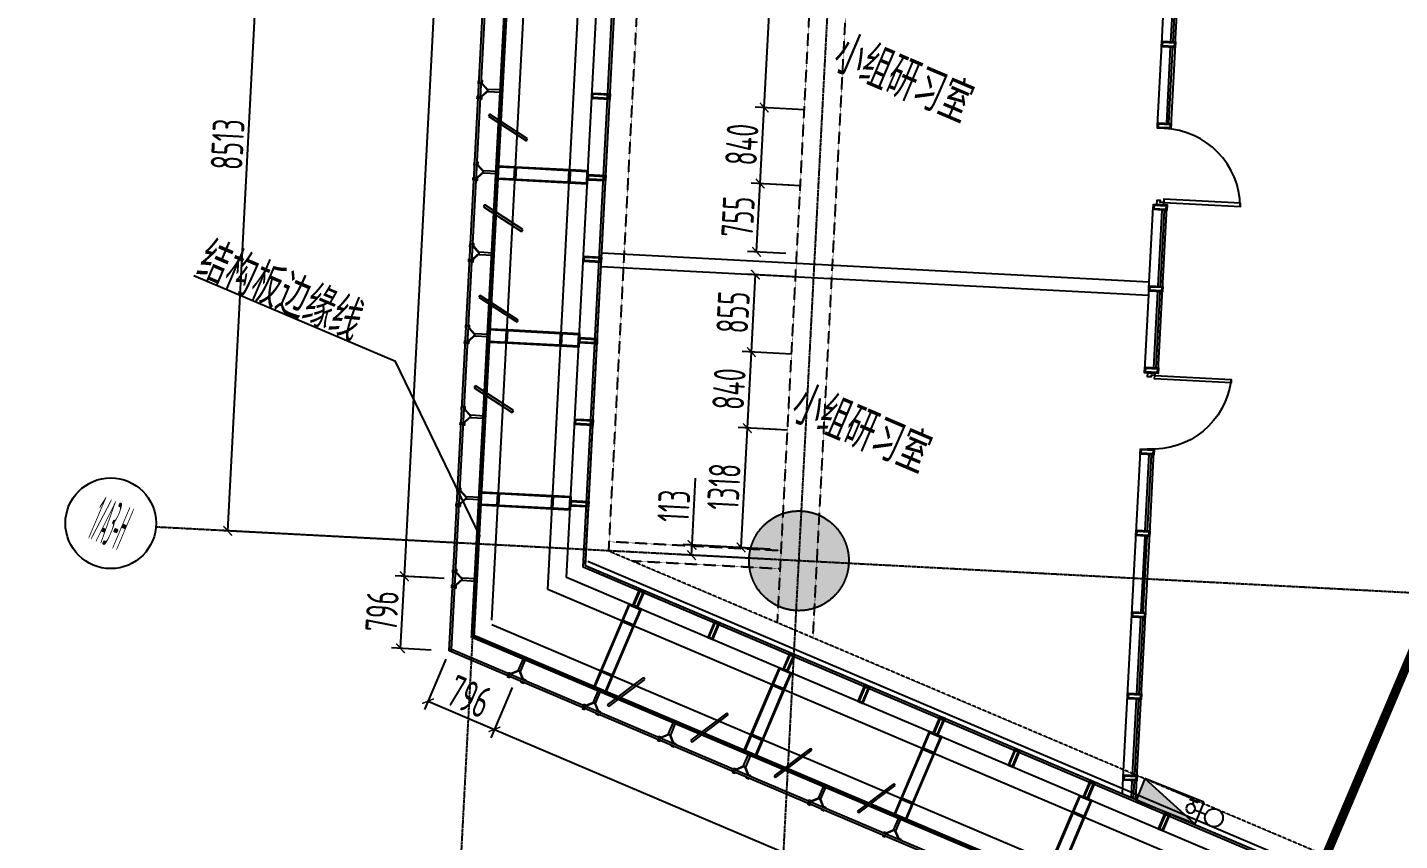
# Model space of a CAD drawing. Extents: x 11778731 to 12007717, y -6694179 to -6363962.
# Drawn here: x 11888772 to 11903912, y -6420898 to -6411931 of the extents above; entities that cross this region are included whole.
import ezdxf
from ezdxf.enums import TextEntityAlignment as Align
from ezdxf.xclip import XClip

# ---------------------------------------------------------------- set-up
doc = ezdxf.new("R2010")
doc.units = 0
doc.header["$LTSCALE"] = 10
doc.header["$MEASUREMENT"] = 0
doc.header["$XCLIPFRAME"] = 0
for name, pattern in [('A3-RG-axis-100$0$CENTER', [2, 1.25, -0.25, 0.25, -0.25]), ('A3-RI-3F$0$DASH', [0.35, 0.25, -0.1]), ('A3-RI-3F$0$DASHED2', [0.375, 0.25, -0.125]), ('DASHED2', [0.375, 0.25, -0.125])]:
    doc.linetypes.add(name, pattern=pattern)
for name, color, linetype in [('A-CLOD', 200, 'Continuous'), ('A3-RB-3F-100$0$A-DIMS-100', 1, 'Continuous'), ('A3-RG-axis-100$0$A-DIMS-100', 1, 'Continuous'), ('A3-RG-axis-100$0$A-GRID', 1, 'A3-RG-axis-100$0$CENTER'), ('A3-RG-axis-100$0$A-SYMB', 4, 'Continuous'), ('A3-RI-3F$0$A-DETAILS', 11, 'Continuous'), ('A3-RI-3F$0$A-FACD-ALUM', 30, 'Continuous'), ('A3-RI-3F$0$A-FLOR', 2, 'Continuous'), ('A3-RI-3F$0$A-GLAZ', 140, 'Continuous'), ('A3-RI-3F$0$A-WALL-FINI', 95, 'Continuous'), ('A3-RI-3F$0$A-WALL-STUD', 2, 'Continuous'), ('A3-RM-3F$0$0P-FE-FH-P', 41, 'A3-RM-3F$0$YJdef_FE-FH_LINE_F'), ('A3-RM-3F$0$0P-FE-FH-V', 141, 'Continuous'), ('A3-RM-3F$0$0P-FE-HY', 141, 'Continuous'), ('A3-RS-1F$0$A-HATH-GRAY', 8, 'Continuous'), ('A3-RS-1F$0$A-WALL', 7, 'Continuous'), ('A3-SYMB-3F-100$0$A-SYMB', 4, 'Continuous'), ('A3-SYMB-3F-100$0$A-SYMB-AREA', 4, 'Continuous'), ('A3-SYMB-3F-100$0$A-SYMB-NAME', 4, 'Continuous'), ('A3-SYMB-3F-100$0$A-SYMB-NAME-E', 4, 'Continuous')]:
    doc.layers.add(name, color=color, linetype=linetype)
doc.layers.add('A3-RI-3F$0$A-X-CHEK', color=6, linetype='A3-RI-3F$0$DASHED2', plot=False)
doc.styles.add('A3-RB-3F-100$0$XD2008', font='xd-hzs.shx', dxfattribs={"width": 0.7, "bigfont": 'xd-hztxt.shx'})
doc.styles.add('A3-RG-axis-100$0$ECADI', font='hzs.shx', dxfattribs={"width": 0.7, "bigfont": 'hztxt.shx'})
doc.styles.add('A3-RG-axis-100$0$XD2008', font='xd-hzs.shx', dxfattribs={"width": 0.7, "bigfont": 'xd-hztxt.shx'})
doc.styles.add('A3-RM-3F$0$hz1', font='hzs.shx', dxfattribs={"width": 0.75, "bigfont": 'hztxt.shx'})
doc.styles.add('A3-SYMB-3F-100$0$ECADI', font='hzs.shx', dxfattribs={"width": 0.7, "bigfont": 'hztxt.shx'})
doc.linetypes.add('A3-RM-3F$0$YJdef_FE-FH_LINE_F', pattern='A,4,-0.2,["F",A3-RM-3F$0$hz1,S=0.2,R=0,X=-0.1,Y=-0.1],-0.1', length=4.3)
doc.dimstyles.new('A3-RB-3F-100$0$XD100$0', dxfattribs={"dimscale": 100, "dimtxt": 3.5, "dimasz": 1, "dimexe": 1, "dimexo": 2, "dimgap": 0.5, "dimtad": 1, "dimdec": 0, "dimdsep": 46, "dimtxsty": 'A3-RB-3F-100$0$XD2008', "dimblk1": 'A3-RB-3F-100$0$_ARCHTICK', "dimblk2": 'A3-RB-3F-100$0$_ARCHTICK', "dimsah": 1, "dimcen": 2.5, "dimclrt": 4, "dimaunit": 1, "dimadec": 0, "dimazin": 0, "dimtfac": 1, "dimtdec": 0, "dimtix": 1, "dimtmove": 0, "dimatfit": 3, "dimfxl": 0, "dimtolj": 1, "dimtzin": 0, "dimarcsym": 0})
doc.dimstyles.new('A3-RG-axis-100$0$XD100$0', dxfattribs={"dimscale": 100, "dimtxt": 3.5, "dimasz": 1, "dimexe": 1, "dimexo": 2, "dimgap": 0.5, "dimtad": 1, "dimdec": 0, "dimdsep": 46, "dimtxsty": 'A3-RG-axis-100$0$XD2008', "dimblk1": 'A3-RG-axis-100$0$_ARCHTICK', "dimblk2": 'A3-RG-axis-100$0$_ARCHTICK', "dimsah": 1, "dimcen": 2.5, "dimclrt": 4, "dimaunit": 1, "dimadec": 0, "dimazin": 0, "dimtfac": 1, "dimtdec": 0, "dimtix": 1, "dimtmove": 0, "dimatfit": 3, "dimfxl": 0, "dimtolj": 1, "dimtzin": 0, "dimarcsym": 0})

# ---------------------------------------------------------------- blocks, each defined once
blk = doc.blocks.new('A3-RI-3F$0$MRY-m_louver-vert-center - 4250h x 2500w x 500d - 25t - 1000 oc - -30 deg-1446859-3RD FLOOR PLAN')
at = {"layer": 'A3-RI-3F$0$A-FACD-ALUM'}
for p, q in [((-1522, -88), (-1772, -521)), ((-1750, -533), (-1500, -100)), ((-1500, -100), (-1522, -88)), ((-522, -88), (-772, -521)), ((-750, -533), (-500, -100)), ((-500, -100), (-522, -88)), ((478, -88), (228, -521)), ((250, -533), (500, -100)), ((500, -100), (478, -88)), ((1478, -88), (1228, -521)), ((1250, -533), (1500, -100)), ((1500, -100), (1478, -88)), ((-1772, -521), (-1750, -533)), ((-772, -521), (-750, -533)), ((228, -521), (250, -533)), ((1228, -521), (1250, -533))]:
    blk.add_line(p, q, dxfattribs=at)
blk = doc.blocks.new('A3-RI-3F$0$GEDUAN900')
at = {"layer": 'A3-RI-3F$0$A-DETAILS'}
for points in [[(-442, 188), (-383, 326), (-328, 302), (-387, 164)], [(-429, 193), (-378, 313), (-341, 297), (-392, 177)], [(387, -164), (445, -26), (500, -49), (442, -188)], [(400, -159), (451, -39), (487, -55), (437, -174)]]:
    blk.add_lwpolyline(points, close=True, dxfattribs=at)
at = {"layer": 'A3-RI-3F$0$A-GLAZ'}
for p, q in [((473, -38), (-356, 314)), ((414, -176), (-414, 176)), ((426, -72), (-348, 256)), ((435, -49), (-338, 279))]:
    blk.add_line(p, q, dxfattribs=at)
blk = doc.blocks.new('A3-RI-3F$0$BLM840')
at = {"layer": 'A3-RI-3F$0$A-GLAZ'}
for points in [[(-5, -841), (-4, -817), (-43, -815), (-42, -795), (-80, -793), (-83, -837)], [(-4, -817), (841, -861), (843, -822), (-2, -778)]]:
    blk.add_lwpolyline(points, close=True, dxfattribs=at)
blk.add_arc((-31, -871), 871, 0.6487, 87.9765, dxfattribs=at)
blk = doc.blocks.new('A3-RI-3F')
at = {"layer": 'A3-RI-3F$0$A-GLAZ'}
blk.add_hatch(color=256, dxfattribs=at).paths.add_polyline_path([(11893453, -6418791), (11893428, -6418789), (11893427, -6418807), (11893443, -6418814)])
at = {"layer": 'A3-RI-3F$0$A-DETAILS'}
for p, q in [((11893851, -6412625), (11893778, -6412691)), ((11893851, -6412625), (11893785, -6412551)), ((11893852, -6412618), (11893790, -6412549)), ((11893851, -6412632), (11893783, -6412693)), ((11893804, -6413523), (11893731, -6413590)), ((11893804, -6413530), (11893736, -6413592)), ((11893804, -6413523), (11893738, -6413450)), ((11893805, -6413516), (11893743, -6413448)), ((11893757, -6414422), (11893684, -6414488)), ((11893757, -6414429), (11893689, -6414491)), ((11893757, -6414422), (11893691, -6414349)), ((11893758, -6414415), (11893696, -6414347)), ((11893710, -6415321), (11893637, -6415387)), ((11893710, -6415328), (11893641, -6415389)), ((11893710, -6415321), (11893644, -6415247)), ((11893710, -6415314), (11893649, -6415246)), ((11893663, -6416220), (11893589, -6416286)), ((11893663, -6416227), (11893594, -6416288)), ((11893663, -6416220), (11893597, -6416146)), ((11893663, -6416213), (11893602, -6416144)), ((11893616, -6417118), (11893542, -6417185)), ((11893616, -6417126), (11893547, -6417187)), ((11893616, -6417118), (11893550, -6417045)), ((11893616, -6417111), (11893555, -6417043)), ((11893569, -6418017), (11893495, -6418083)), ((11893568, -6418024), (11893500, -6418086)), ((11893569, -6418017), (11893503, -6417944)), ((11893569, -6418010), (11893508, -6417942)), ((11894193, -6419023), (11894107, -6419058)), ((11894199, -6419026), (11894107, -6419063)), ((11894199, -6419026), (11894236, -6419118)), ((11894206, -6419029), (11894240, -6419114)), ((11895021, -6419375), (11894936, -6419409)), ((11895028, -6419378), (11894936, -6419415)), ((11895028, -6419378), (11895065, -6419469)), ((11895034, -6419380), (11895069, -6419466)), ((11895850, -6419727), (11895764, -6419761)), ((11895856, -6419729), (11895764, -6419766)), ((11895856, -6419729), (11895893, -6419821)), ((11895863, -6419732), (11895897, -6419817)), ((11896678, -6420078), (11896593, -6420113)), ((11896685, -6420081), (11896593, -6420118)), ((11896685, -6420081), (11896722, -6420173)), ((11896691, -6420084), (11896725, -6420169)), ((11897506, -6420430), (11897421, -6420464)), ((11897513, -6420433), (11897421, -6420470)), ((11897513, -6420433), (11897550, -6420524)), ((11897519, -6420435), (11897554, -6420521)), ((11898335, -6420781), (11898250, -6420816)), ((11898341, -6420784), (11898250, -6420821)), ((11898341, -6420784), (11898379, -6420876)), ((11898348, -6420787), (11898382, -6420872))]:
    blk.add_line(p, q, dxfattribs=at)
for points in [[(11893747, -6412519), (11893745, -6412549), (11893755, -6412549), (11893757, -6412520)], [(11893782, -6412521), (11893780, -6412551), (11893790, -6412551), (11893792, -6412521)], [(11893851, -6412640), (11893852, -6412610), (11894002, -6412617), (11894000, -6412647)], [(11893736, -6412719), (11893738, -6412689), (11893748, -6412689), (11893746, -6412719)], [(11893771, -6412721), (11893773, -6412691), (11893783, -6412691), (11893781, -6412721)], [(11894998, -6412715), (11895001, -6412655), (11895201, -6412665), (11895198, -6412725)], [(11895009, -6412705), (11895011, -6412665), (11895191, -6412675), (11895189, -6412715)], [(11893700, -6413418), (11893698, -6413448), (11893708, -6413448), (11893710, -6413418)], [(11893735, -6413420), (11893733, -6413450), (11893743, -6413450), (11893745, -6413420)], [(11893804, -6413538), (11893805, -6413508), (11893955, -6413516), (11893953, -6413546)], [(11893950, -6413606), (11893958, -6413456), (11894158, -6413467), (11894150, -6413617)], [(11893961, -6413597), (11893968, -6413467), (11894147, -6413476), (11894140, -6413606)], [(11894150, -6413617), (11894158, -6413467), (11894757, -6413498), (11894749, -6413648)], [(11894160, -6413607), (11894167, -6413477), (11894746, -6413508), (11894740, -6413637)], [(11894749, -6413648), (11894757, -6413498), (11894957, -6413509), (11894949, -6413658)], [(11894760, -6413639), (11894766, -6413509), (11894946, -6413518), (11894939, -6413648)], [(11893689, -6413617), (11893691, -6413588), (11893701, -6413588), (11893699, -6413618)], [(11893724, -6413619), (11893726, -6413589), (11893736, -6413590), (11893734, -6413620)], [(11894951, -6413614), (11894954, -6413554), (11895154, -6413564), (11895151, -6413624)], [(11894962, -6413604), (11894964, -6413564), (11895144, -6413574), (11895141, -6413613)], [(11893653, -6414317), (11893651, -6414346), (11893661, -6414347), (11893663, -6414317)], [(11893688, -6414318), (11893686, -6414348), (11893696, -6414349), (11893698, -6414319)], [(11893756, -6414437), (11893758, -6414407), (11893908, -6414415), (11893906, -6414445)], [(11893642, -6414516), (11893644, -6414486), (11893654, -6414487), (11893652, -6414517)], [(11893677, -6414518), (11893679, -6414488), (11893689, -6414489), (11893687, -6414519)], [(11894904, -6414512), (11894907, -6414452), (11895107, -6414463), (11895104, -6414523)], [(11894904, -6414512), (11894907, -6414452), (11895107, -6414463), (11895104, -6414523)], [(11894915, -6414503), (11894917, -6414463), (11895096, -6414472), (11895094, -6414512)], [(11894915, -6414503), (11894917, -6414463), (11895096, -6414472), (11895094, -6414512)], [(11893606, -6415215), (11893604, -6415245), (11893614, -6415246), (11893615, -6415216)], [(11893640, -6415217), (11893639, -6415247), (11893649, -6415248), (11893650, -6415218)], [(11893709, -6415336), (11893711, -6415306), (11893861, -6415314), (11893859, -6415344)], [(11893856, -6415404), (11893864, -6415254), (11894064, -6415264), (11894056, -6415414)], [(11893866, -6415394), (11893873, -6415264), (11894053, -6415274), (11894046, -6415404)], [(11894056, -6415414), (11894064, -6415264), (11894663, -6415296), (11894655, -6415446)], [(11894066, -6415405), (11894073, -6415275), (11894652, -6415305), (11894645, -6415435)], [(11894655, -6415446), (11894663, -6415296), (11894862, -6415306), (11894855, -6415456)], [(11894665, -6415436), (11894672, -6415306), (11894852, -6415316), (11894845, -6415445)], [(11894857, -6415411), (11894860, -6415351), (11895060, -6415362), (11895057, -6415422)], [(11893595, -6415415), (11893597, -6415385), (11893607, -6415386), (11893605, -6415416)], [(11893630, -6415417), (11893632, -6415387), (11893642, -6415387), (11893640, -6415417)], [(11894867, -6415402), (11894870, -6415362), (11895049, -6415371), (11895047, -6415411)], [(11893558, -6416114), (11893557, -6416144), (11893567, -6416145), (11893568, -6416115)], [(11893593, -6416116), (11893592, -6416146), (11893602, -6416146), (11893603, -6416116)], [(11893662, -6416235), (11893664, -6416205), (11893814, -6416213), (11893812, -6416243)], [(11894810, -6416310), (11894813, -6416250), (11895013, -6416260), (11895010, -6416320)], [(11894820, -6416300), (11894822, -6416260), (11895002, -6416270), (11895000, -6416310)], [(11893548, -6416314), (11893550, -6416284), (11893559, -6416284), (11893558, -6416314)], [(11893583, -6416316), (11893584, -6416286), (11893594, -6416286), (11893593, -6416316)], [(11893511, -6417013), (11893510, -6417043), (11893520, -6417043), (11893521, -6417013)], [(11893546, -6417015), (11893545, -6417045), (11893555, -6417045), (11893556, -6417015)], [(11893615, -6417133), (11893617, -6417103), (11893766, -6417111), (11893765, -6417141)], [(11893762, -6417201), (11893770, -6417051), (11893969, -6417062), (11893962, -6417212)], [(11893772, -6417192), (11893779, -6417062), (11893959, -6417071), (11893952, -6417201)], [(11893962, -6417212), (11893969, -6417062), (11894569, -6417093), (11894561, -6417243)], [(11893972, -6417202), (11893979, -6417072), (11894558, -6417103), (11894551, -6417233)], [(11894561, -6417243), (11894569, -6417093), (11894768, -6417104), (11894760, -6417254)], [(11894571, -6417234), (11894578, -6417104), (11894758, -6417113), (11894751, -6417243)], [(11894763, -6417209), (11894766, -6417149), (11894966, -6417159), (11894962, -6417219)], [(11894773, -6417199), (11894775, -6417159), (11894955, -6417169), (11894953, -6417209)], [(11893501, -6417213), (11893502, -6417183), (11893512, -6417183), (11893511, -6417213)], [(11893536, -6417214), (11893537, -6417184), (11893547, -6417185), (11893546, -6417215)], [(11893464, -6417912), (11893463, -6417942), (11893473, -6417942), (11893474, -6417912)], [(11893499, -6417913), (11893498, -6417943), (11893508, -6417944), (11893509, -6417914)], [(11893454, -6418111), (11893455, -6418081), (11893465, -6418082), (11893464, -6418112)], [(11893568, -6418032), (11893570, -6418002), (11893719, -6418010), (11893718, -6418040)], [(11893489, -6418113), (11893490, -6418083), (11893500, -6418084), (11893499, -6418114)], [(11895449, -6418307), (11895505, -6418331), (11895583, -6418147), (11895527, -6418123)], [(11895462, -6418302), (11895499, -6418318), (11895570, -6418152), (11895533, -6418136)], [(11895330, -6418474), (11895468, -6418532), (11895546, -6418348), (11895408, -6418290)], [(11895343, -6418469), (11895463, -6418519), (11895533, -6418354), (11895413, -6418303)], [(11895095, -6419026), (11895233, -6419085), (11895468, -6418532), (11895330, -6418474)], [(11895108, -6419021), (11895228, -6419072), (11895455, -6418538), (11895335, -6418487)], [(11896278, -6418659), (11896333, -6418682), (11896411, -6418498), (11896356, -6418475)], [(11896291, -6418654), (11896328, -6418669), (11896398, -6418504), (11896361, -6418488)], [(11897106, -6419011), (11897161, -6419034), (11897240, -6418850), (11897184, -6418827)], [(11894185, -6419020), (11894213, -6419032), (11894272, -6418894), (11894244, -6418882)], [(11897119, -6419005), (11897156, -6419021), (11897227, -6418855), (11897190, -6418840)], [(11894064, -6419088), (11894092, -6419100), (11894096, -6419091), (11894068, -6419079)], [(11894078, -6419056), (11894105, -6419068), (11894109, -6419058), (11894082, -6419047)], [(11894262, -6419134), (11894234, -6419122), (11894238, -6419113), (11894266, -6419125)], [(11895017, -6419210), (11895155, -6419269), (11895233, -6419085), (11895095, -6419026)], [(11895030, -6419205), (11895150, -6419256), (11895220, -6419090), (11895101, -6419039)], [(11896987, -6419177), (11897125, -6419236), (11897203, -6419052), (11897065, -6418993)], [(11897000, -6419172), (11897119, -6419223), (11897190, -6419057), (11897070, -6419006)], [(11894248, -6419166), (11894221, -6419155), (11894225, -6419145), (11894252, -6419157)], [(11895014, -6419372), (11895041, -6419383), (11895100, -6419245), (11895072, -6419234)], [(11896752, -6419729), (11896890, -6419788), (11897125, -6419236), (11896987, -6419177)], [(11896765, -6419724), (11896885, -6419775), (11897112, -6419241), (11896992, -6419190)], [(11897935, -6419362), (11897990, -6419386), (11898068, -6419202), (11898013, -6419178)], [(11897935, -6419362), (11897990, -6419386), (11898068, -6419202), (11898013, -6419178)], [(11897948, -6419357), (11897985, -6419373), (11898055, -6419207), (11898018, -6419191)], [(11897948, -6419357), (11897985, -6419373), (11898055, -6419207), (11898018, -6419191)], [(11894893, -6419440), (11894920, -6419452), (11894924, -6419442), (11894896, -6419431)], [(11894906, -6419408), (11894934, -6419419), (11894938, -6419410), (11894910, -6419398)], [(11895077, -6419518), (11895049, -6419506), (11895053, -6419497), (11895081, -6419509)], [(11895090, -6419486), (11895063, -6419474), (11895067, -6419465), (11895094, -6419477)], [(11895842, -6419723), (11895870, -6419735), (11895928, -6419597), (11895901, -6419585)], [(11898763, -6419714), (11898818, -6419737), (11898897, -6419553), (11898841, -6419530)], [(11898776, -6419709), (11898813, -6419724), (11898883, -6419559), (11898847, -6419543)], [(11896674, -6419914), (11896812, -6419972), (11896890, -6419788), (11896752, -6419729)], [(11896687, -6419908), (11896807, -6419959), (11896877, -6419793), (11896758, -6419743)], [(11898644, -6419880), (11898782, -6419939), (11898860, -6419755), (11898722, -6419696)], [(11898657, -6419875), (11898776, -6419926), (11898847, -6419760), (11898727, -6419709)], [(11895721, -6419791), (11895749, -6419803), (11895753, -6419794), (11895725, -6419782)], [(11895735, -6419759), (11895762, -6419771), (11895766, -6419762), (11895739, -6419750)], [(11895905, -6419870), (11895878, -6419858), (11895881, -6419849), (11895909, -6419860)], [(11895919, -6419837), (11895891, -6419826), (11895895, -6419816), (11895923, -6419828)], [(11898409, -6420433), (11898547, -6420491), (11898782, -6419939), (11898644, -6419880)], [(11898422, -6420427), (11898542, -6420478), (11898769, -6419944), (11898649, -6419894)], [(11899592, -6420066), (11899647, -6420089), (11899725, -6419905), (11899670, -6419882)], [(11899605, -6420060), (11899642, -6420076), (11899712, -6419910), (11899675, -6419895)], [(11896671, -6420075), (11896698, -6420087), (11896757, -6419949), (11896729, -6419937)], [(11896549, -6420143), (11896577, -6420155), (11896581, -6420146), (11896553, -6420134)], [(11896563, -6420111), (11896591, -6420123), (11896595, -6420113), (11896567, -6420102)], [(11896734, -6420221), (11896706, -6420210), (11896710, -6420200), (11896737, -6420212)], [(11896747, -6420189), (11896720, -6420177), (11896724, -6420168), (11896751, -6420180)], [(11900866, -6420172), (11901016, -6420180), (11901013, -6420240), (11900863, -6420232)], [(11900875, -6420183), (11901005, -6420189), (11901003, -6420229), (11900873, -6420223)], [(11897499, -6420427), (11897527, -6420438), (11897585, -6420300), (11897558, -6420289)], [(11900420, -6420417), (11900475, -6420441), (11900553, -6420257), (11900498, -6420233)], [(11900433, -6420412), (11900470, -6420428), (11900540, -6420262), (11900504, -6420246)], [(11897378, -6420495), (11897406, -6420507), (11897409, -6420497), (11897382, -6420486)], [(11897392, -6420463), (11897419, -6420474), (11897423, -6420465), (11897396, -6420453)], [(11898331, -6420617), (11898469, -6420675), (11898547, -6420491), (11898409, -6420433)], [(11898344, -6420612), (11898464, -6420662), (11898534, -6420497), (11898414, -6420446)], [(11900300, -6420584), (11900439, -6420642), (11900517, -6420458), (11900379, -6420400)], [(11900314, -6420578), (11900433, -6420629), (11900504, -6420464), (11900384, -6420413)], [(11897562, -6420573), (11897534, -6420561), (11897538, -6420552), (11897566, -6420564)], [(11897576, -6420541), (11897548, -6420529), (11897552, -6420520), (11897580, -6420532)], [(11898328, -6420778), (11898355, -6420790), (11898414, -6420652), (11898386, -6420640)], [(11900066, -6421136), (11900204, -6421195), (11900439, -6420642), (11900300, -6420584)], [(11900079, -6421131), (11900199, -6421182), (11900425, -6420648), (11900306, -6420597)], [(11901249, -6420769), (11901304, -6420792), (11901382, -6420608), (11901327, -6420585)], [(11901262, -6420764), (11901298, -6420779), (11901369, -6420614), (11901332, -6420598)], [(11898220, -6420814), (11898248, -6420826), (11898252, -6420817), (11898224, -6420805)], [(11898206, -6420846), (11898234, -6420858), (11898238, -6420849), (11898210, -6420837)], [(11898404, -6420892), (11898377, -6420881), (11898380, -6420871), (11898408, -6420883)]]:
    blk.add_lwpolyline(points, close=True, dxfattribs=at)
at = {"layer": 'A3-RI-3F$0$A-FLOR', "linetype": 'A3-RI-3F$0$DASH', "const_width": 50}
blk.add_lwpolyline([(11898727, -6390511), (11895047, -6392647), (11893686, -6418645), (11921002, -6430240), (11922838, -6425914)], dxfattribs=at)
at = {"layer": 'A3-RI-3F$0$A-GLAZ'}
for p, q in [((11893427, -6418807), (11894806, -6392498)), ((11893453, -6418791), (11894830, -6392516)), ((11894903, -6417885), (11896189, -6393346)), ((11894928, -6417869), (11896213, -6393361)), ((11920379, -6428699), (11894903, -6417885)), ((11920366, -6428667), (11894928, -6417869)), ((11921134, -6430568), (11893427, -6418807)), ((11893453, -6418791), (11893428, -6418789)), ((11893453, -6418791), (11893443, -6418814)), ((11921121, -6430535), (11893453, -6418791)), ((11900855, -6420385), (11900864, -6420202)), ((11900953, -6420426), (11900963, -6420237)), ((11900977, -6420437), (11900988, -6420239)), ((11901002, -6420447), (11901014, -6420210))]:
    blk.add_line(p, q, dxfattribs=at)
at = {"layer": 'A3-RI-3F$0$A-WALL-FINI'}
for p, q in [((11893689, -6418596), (11895048, -6392650)), ((11893896, -6418466), (11895243, -6392768)), ((11894514, -6418128), (11895825, -6393124)), ((11894721, -6417998), (11896019, -6393242)), ((11920024, -6428462), (11894955, -6417821)), ((11920472, -6428929), (11894721, -6417998)), ((11920578, -6429191), (11894514, -6418128)), ((11920901, -6429980), (11893898, -6418518)), ((11921007, -6430242), (11893691, -6418647))]:
    blk.add_line(p, q, dxfattribs=at)
at = {"layer": 'A3-RI-3F$0$A-WALL-STUD'}
for p, q in [((11895109, -6414418), (11901151, -6414735)), ((11895101, -6414568), (11901143, -6414884))]:
    blk.add_line(p, q, dxfattribs=at)
at = {"layer": 'A3-RI-3F$0$A-X-CHEK'}
for p, q in [((11897440, -6418664), (11898912, -6390588)), ((11897048, -6418497), (11898455, -6391664)), ((11894930, -6417834), (11896201, -6393587)), ((11895187, -6417707), (11896441, -6393775)), ((11897090, -6417703), (11895193, -6417603)), ((11919774, -6428143), (11895187, -6417707)), ((11920044, -6428530), (11894961, -6417883)), ((11897080, -6417903), (11895446, -6417817))]:
    blk.add_line(p, q, dxfattribs=at)
at = {"layer": 'A3-RI-3F$0$A-FACD-ALUM'}
for p, rotation in [((11893693, -6414381), 86.99999999865307), ((11896512, -6420080), 157.0000000000811)]:
    blk.add_blockref('A3-RI-3F$0$MRY-m_louver-vert-center - 4250h x 2500w x 500d - 25t - 1000 oc - -30 deg-1446859-3RD FLOOR PLAN', p, dxfattribs=dict(at, rotation=rotation))
at = {"layer": 'A3-RI-3F$0$A-GLAZ', "rotation": 290.0000121248472}
for p in [(11901312, -6411664), (11901265, -6412563), (11901171, -6414360), (11901124, -6415259), (11901029, -6417056), (11900982, -6417955), (11900935, -6418854), (11900888, -6419753)]:
    blk.add_blockref('A3-RI-3F$0$GEDUAN900', p, dxfattribs=at)
at = {"layer": 'A3-RI-3F$0$A-GLAZ'}
blk.add_blockref('A3-RI-3F$0$BLM840', (11901315, -6413046), dxfattribs=at)
at = {"layer": 'A3-RI-3F$0$A-GLAZ', "xscale": -1, "rotation": 174.0000196147247}
blk.add_blockref('A3-RI-3F$0$BLM840', (11901129, -6416581), dxfattribs=at)
blk = doc.blocks.new('A3-RG-axis-100$0$_ARCHTICK')
at = {"color": 0, "linetype": 'ByBlock', "const_width": 0.15}
blk.add_lwpolyline([(-0.5, -0.5), (0.5, 0.5)], dxfattribs=at)
blk = doc.blocks.new('*D251')
at = {"layer": 'A3-RG-axis-100$0$A-DIMS-100', "color": 0, "lineweight": -2}
for p, q in [((11890982, -6417483), (11891428, -6408981)), ((11893985, -6409115), (11891328, -6408976)), ((11893540, -6417617), (11890883, -6417478))]:
    blk.add_line(p, q, dxfattribs=at)
at = {"layer": 'A3-RG-axis-100$0$A-DIMS-100', "color": 0, "lineweight": -2, "xscale": 100, "yscale": 100, "zscale": 100}
for p, rotation in [((11891428, -6408981), 86.99999999989261), ((11890982, -6417483), 266.9999999998926)]:
    blk.add_blockref('A3-RG-axis-100$0$_ARCHTICK', p, dxfattribs=dict(at, rotation=rotation))
at = {"layer": 'A3-RG-axis-100$0$A-DIMS-100', "color": 4, "insert": (11890981, -6413220), "char_height": 350, "attachment_point": 5, "rotation": 87, "style": 'A3-RG-axis-100$0$XD2008'}
blk.add_mtext('\\A1;8513', dxfattribs=at)
blk = doc.blocks.new('A3-RG-axis-100$0$ECADI-TAG-GRID')
at = {"color": 13}
blk.add_circle((0, 0), 5, dxfattribs=at)
at = {"style": 'A3-RG-axis-100$0$XD2008', "width": 0.7}
blk.add_attdef('GRID', text='', height=5, dxfattribs=at).set_placement((0, 0), align=Align.MIDDLE)
blk = doc.blocks.new('A3-SYMB-3F-100$0$ECADI-TAG-ROOM')
at = {"layer": 'A3-SYMB-3F-100$0$A-SYMB-AREA', "style": 'A3-SYMB-3F-100$0$ECADI', "width": 0.7}
blk.add_attdef('340M2', text='', height=2.5, dxfattribs=at).set_placement((7.17, -1.75), align=Align.MIDDLE_LEFT)
at = {"layer": 'A3-SYMB-3F-100$0$A-SYMB-NAME', "style": 'A3-SYMB-3F-100$0$ECADI', "width": 0.7}
blk.add_attdef('CHINESENAME', (-5.13, 0.09), '', height=4.5, dxfattribs=at)
at = {"layer": 'A3-SYMB-3F-100$0$A-SYMB-NAME-E', "style": 'A3-SYMB-3F-100$0$ECADI', "width": 0.7}
for tag, p in [('ENGLISHHIGH', (-5.13, 8.04)), ('ENGLISHLOW', (-5.13, 4.84))]:
    blk.add_attdef(tag, p, '', height=2.5, dxfattribs=at)
blk = doc.blocks.new('A3-SYMB-3F-100')
at = {"layer": 'A3-SYMB-3F-100$0$A-SYMB'}
blk.add_lwpolyline([(11893768, -6417545), (11892832, -6415616), (11890608, -6414672)], dxfattribs=at)
ref = blk.add_blockref('A3-SYMB-3F-100$0$ECADI-TAG-ROOM', (11898091, -6412603), dxfattribs=dict(at, xscale=99.99999999989046, yscale=100.0000000001164, rotation=337))
ref.add_attrib('CHINESENAME', '小组研习室 ', (11897623, -6412395), dxfattribs={"height": 450, "rotation": 337, "style": 'A3-SYMB-3F-100$0$ECADI', "width": 0.7})
ref = blk.add_blockref('A3-SYMB-3F-100$0$ECADI-TAG-ROOM', (11891836, -6415203), dxfattribs=dict(at, xscale=-99.99999999989046, yscale=100.0000000001164, rotation=336.9999999995064))
ref.add_attrib('CHINESENAME', '结构板边缘线', (11890608, -6414672), dxfattribs={"height": 450, "rotation": 337, "style": 'A3-SYMB-3F-100$0$ECADI', "width": 0.7})
ref = blk.add_blockref('A3-SYMB-3F-100$0$ECADI-TAG-ROOM', (11897628, -6416468), dxfattribs=dict(at, xscale=99.99999999989046, yscale=100.0000000001164, rotation=337))
ref.add_attrib('CHINESENAME', '小组研习室 ', (11897160, -6416260), dxfattribs={"height": 450, "rotation": 337, "style": 'A3-SYMB-3F-100$0$ECADI', "width": 0.7})
blk = doc.blocks.new('A3-RB-3F-100$0$_ARCHTICK')
at = {"color": 0, "linetype": 'ByBlock', "const_width": 0.15}
blk.add_lwpolyline([(-0.5, -0.5), (0.5, 0.5)], dxfattribs=at)
blk = doc.blocks.new('*D1118')
at = {"layer": 'A3-RB-3F-100$0$A-DIMS-100', "color": 0, "lineweight": -2}
for p, q in [((11897248, -6414680), (11896705, -6414652)), ((11896760, -6415511), (11896805, -6414657)), ((11897204, -6415534), (11896661, -6415506))]:
    blk.add_line(p, q, dxfattribs=at)
at = {"layer": 'A3-RB-3F-100$0$A-DIMS-100', "color": 0, "lineweight": -2, "xscale": 100, "yscale": 100, "zscale": 100}
for p, rotation in [((11896805, -6414657), 86.99999999868481), ((11896760, -6415511), 266.9999999986848)]:
    blk.add_blockref('A3-RB-3F-100$0$_ARCHTICK', p, dxfattribs=dict(at, rotation=rotation))
at = {"layer": 'A3-RB-3F-100$0$A-DIMS-100', "color": 4, "insert": (11896558, -6415072), "char_height": 350, "attachment_point": 5, "rotation": 87, "style": 'A3-RB-3F-100$0$XD2008'}
blk.add_mtext('\\A1;855', dxfattribs=at)
blk = doc.blocks.new('*D1119')
at = {"layer": 'A3-RB-3F-100$0$A-DIMS-100', "color": 0, "lineweight": -2}
for p, q in [((11896902, -6412815), (11897041, -6410163)), ((11897484, -6410186), (11896941, -6410158)), ((11897345, -6412838), (11896802, -6412809))]:
    blk.add_line(p, q, dxfattribs=at)
at = {"layer": 'A3-RB-3F-100$0$A-DIMS-100', "color": 0, "lineweight": -2, "xscale": 100, "yscale": 100, "zscale": 100}
for p, rotation in [((11897041, -6410163), 86.99999600811027), ((11896902, -6412815), 266.9999960081103)]:
    blk.add_blockref('A3-RB-3F-100$0$_ARCHTICK', p, dxfattribs=dict(at, rotation=rotation))
at = {"layer": 'A3-RB-3F-100$0$A-DIMS-100', "color": 4, "insert": (11896746, -6411477), "char_height": 350, "attachment_point": 5, "rotation": 87, "style": 'A3-RB-3F-100$0$XD2008'}
blk.add_mtext('\\A1;2655', dxfattribs=at)
blk = doc.blocks.new('*D1126')
at = {"layer": 'A3-RB-3F-100$0$A-DIMS-100', "color": 0, "lineweight": -2}
for p, q in [((11897178, -6413670), (11896757, -6413648)), ((11896818, -6414407), (11896857, -6413653)), ((11897139, -6414424), (11896718, -6414402))]:
    blk.add_line(p, q, dxfattribs=at)
at = {"layer": 'A3-RB-3F-100$0$A-DIMS-100', "color": 0, "lineweight": -2, "xscale": 100, "yscale": 100, "zscale": 100}
for p, rotation in [((11896857, -6413653), 87.00000989701496), ((11896818, -6414407), 267.000009897015)]:
    blk.add_blockref('A3-RB-3F-100$0$_ARCHTICK', p, dxfattribs=dict(at, rotation=rotation))
at = {"layer": 'A3-RB-3F-100$0$A-DIMS-100', "color": 4, "insert": (11896613, -6414019), "char_height": 350, "attachment_point": 5, "rotation": 87, "style": 'A3-RB-3F-100$0$XD2008'}
blk.add_mtext('\\A1;755', dxfattribs=at)
blk = doc.blocks.new('*D1127')
at = {"layer": 'A3-RB-3F-100$0$A-DIMS-100', "color": 0, "lineweight": -2}
for p, q in [((11897037, -6416366), (11896616, -6416344)), ((11896647, -6417666), (11896716, -6416350)), ((11896968, -6417683), (11896547, -6417661))]:
    blk.add_line(p, q, dxfattribs=at)
at = {"layer": 'A3-RB-3F-100$0$A-DIMS-100', "color": 0, "lineweight": -2, "xscale": 100, "yscale": 100, "zscale": 100}
for p, rotation in [((11896716, -6416350), 87.00001146379326), ((11896647, -6417666), 267.0000114637933)]:
    blk.add_blockref('A3-RB-3F-100$0$_ARCHTICK', p, dxfattribs=dict(at, rotation=rotation))
at = {"layer": 'A3-RB-3F-100$0$A-DIMS-100', "color": 4, "insert": (11896457, -6416996), "char_height": 350, "attachment_point": 5, "rotation": 87, "style": 'A3-RB-3F-100$0$XD2008'}
blk.add_mtext('\\A1;1318', dxfattribs=at)
blk = doc.blocks.new('*D1128')
at = {"layer": 'A3-RB-3F-100$0$A-DIMS-100', "color": 0, "lineweight": -2}
for p, q in [((11896106, -6417638), (11896145, -6416902)), ((11896962, -6417796), (11896001, -6417746)), ((11896968, -6417683), (11896007, -6417633)), ((11896100, -6417751), (11896106, -6417638))]:
    blk.add_line(p, q, dxfattribs=at)
at = {"layer": 'A3-RB-3F-100$0$A-DIMS-100', "color": 0, "lineweight": -2, "xscale": 100, "yscale": 100, "zscale": 100}
for p, rotation in [((11896106, -6417638), 87.00005815448725), ((11896100, -6417751), 267.0000581544872)]:
    blk.add_blockref('A3-RB-3F-100$0$_ARCHTICK', p, dxfattribs=dict(at, rotation=rotation))
at = {"layer": 'A3-RB-3F-100$0$A-DIMS-100', "color": 4, "insert": (11895904, -6417208), "char_height": 350, "attachment_point": 5, "rotation": 87.0001, "style": 'A3-RB-3F-100$0$XD2008'}
blk.add_mtext('\\A1;113', dxfattribs=at)
blk = doc.blocks.new('*D1219')
at = {"layer": 'A3-RB-3F-100$0$A-DIMS-100', "color": 0, "lineweight": -2}
for p, q in [((11897204, -6415534), (11896660, -6415506)), ((11896716, -6416350), (11896760, -6415511)), ((11897160, -6416373), (11896616, -6416344))]:
    blk.add_line(p, q, dxfattribs=at)
at = {"layer": 'A3-RB-3F-100$0$A-DIMS-100', "color": 0, "lineweight": -2, "xscale": 100, "yscale": 100, "zscale": 100}
for p, rotation in [((11896760, -6415511), 86.99999999905363), ((11896716, -6416350), 266.9999999990537)]:
    blk.add_blockref('A3-RB-3F-100$0$_ARCHTICK', p, dxfattribs=dict(at, rotation=rotation))
at = {"layer": 'A3-RB-3F-100$0$A-DIMS-100', "color": 4, "insert": (11896513, -6415918), "char_height": 350, "attachment_point": 5, "rotation": 87, "style": 'A3-RB-3F-100$0$XD2008'}
blk.add_mtext('\\A1;840', dxfattribs=at)
blk = doc.blocks.new('*D1220')
at = {"layer": 'A3-RB-3F-100$0$A-DIMS-100', "color": 0, "lineweight": -2}
for p, q in [((11897345, -6412838), (11896802, -6412809)), ((11896858, -6413653), (11896902, -6412815)), ((11897301, -6413677), (11896758, -6413648))]:
    blk.add_line(p, q, dxfattribs=at)
at = {"layer": 'A3-RB-3F-100$0$A-DIMS-100', "color": 0, "lineweight": -2, "xscale": 100, "yscale": 100, "zscale": 100}
for p, rotation in [((11896902, -6412815), 87.00000980713543), ((11896858, -6413653), 267.0000098071354)]:
    blk.add_blockref('A3-RB-3F-100$0$_ARCHTICK', p, dxfattribs=dict(at, rotation=rotation))
at = {"layer": 'A3-RB-3F-100$0$A-DIMS-100', "color": 4, "insert": (11896655, -6413222), "char_height": 350, "attachment_point": 5, "rotation": 87, "style": 'A3-RB-3F-100$0$XD2008'}
blk.add_mtext('\\A1;840', dxfattribs=at)
blk = doc.blocks.new('*D1224')
at = {"layer": 'A3-RB-3F-100$0$A-DIMS-100', "color": 0, "lineweight": -2}
for p, q in [((11892931, -6417984), (11894250, -6392818)), ((11894688, -6392841), (11894150, -6392813)), ((11893369, -6418007), (11892831, -6417979))]:
    blk.add_line(p, q, dxfattribs=at)
at = {"layer": 'A3-RB-3F-100$0$A-DIMS-100', "color": 0, "lineweight": -2, "xscale": 100, "yscale": 100, "zscale": 100}
for p, rotation in [((11894250, -6392818), 86.99999999865629), ((11892931, -6417984), 266.9999999986563)]:
    blk.add_blockref('A3-RB-3F-100$0$_ARCHTICK', p, dxfattribs=dict(at, rotation=rotation))
at = {"layer": 'A3-RB-3F-100$0$A-DIMS-100', "color": 4, "insert": (11893366, -6405389), "char_height": 350, "attachment_point": 5, "rotation": 87, "style": 'A3-RB-3F-100$0$XD2008'}
blk.add_mtext('\\A1;900X28=25200', dxfattribs=at)
blk = doc.blocks.new('*D1225')
at = {"layer": 'A3-RB-3F-100$0$A-DIMS-100', "color": 0, "lineweight": -2}
for p, q in [((11893269, -6418002), (11892831, -6417979)), ((11892889, -6418779), (11892931, -6417984)), ((11893228, -6418797), (11892789, -6418774))]:
    blk.add_line(p, q, dxfattribs=at)
at = {"layer": 'A3-RB-3F-100$0$A-DIMS-100', "color": 0, "lineweight": -2, "xscale": 100, "yscale": 100, "zscale": 100}
for p, rotation in [((11892931, -6417984), 86.99999999911964), ((11892889, -6418779), 266.9999999991196)]:
    blk.add_blockref('A3-RB-3F-100$0$_ARCHTICK', p, dxfattribs=dict(at, rotation=rotation))
at = {"layer": 'A3-RB-3F-100$0$A-DIMS-100', "color": 4, "insert": (11892685, -6418369), "char_height": 350, "attachment_point": 5, "rotation": 87, "style": 'A3-RB-3F-100$0$XD2008'}
blk.add_mtext('\\A1;796', dxfattribs=at)
blk = doc.blocks.new('*D1227')
at = {"layer": 'A3-RB-3F-100$0$A-DIMS-100', "color": 0, "lineweight": -2}
for p, q in [((11893388, -6418899), (11893153, -6419453)), ((11894121, -6419210), (11893886, -6419764)), ((11893192, -6419361), (11893925, -6419672))]:
    blk.add_line(p, q, dxfattribs=at)
at = {"layer": 'A3-RB-3F-100$0$A-DIMS-100', "color": 0, "lineweight": -2, "xscale": 100, "yscale": 100, "zscale": 100}
for p, rotation in [((11893192, -6419361), 157.0000024797172), ((11893925, -6419672), 337.0000024797172)]:
    blk.add_blockref('A3-RB-3F-100$0$_ARCHTICK', p, dxfattribs=dict(at, rotation=rotation))
at = {"layer": 'A3-RB-3F-100$0$A-DIMS-100', "color": 4, "insert": (11893646, -6419310), "char_height": 350, "attachment_point": 5, "rotation": 337, "style": 'A3-RB-3F-100$0$XD2008'}
blk.add_mtext('\\A1;796', dxfattribs=at)
blk = doc.blocks.new('*D1228')
at = {"layer": 'A3-RB-3F-100$0$A-DIMS-100', "color": 0, "lineweight": -2}
for p, q in [((11894121, -6419210), (11893886, -6419764)), ((11893925, -6419672), (11919607, -6430574)), ((11919803, -6430111), (11919568, -6430666))]:
    blk.add_line(p, q, dxfattribs=at)
at = {"layer": 'A3-RB-3F-100$0$A-DIMS-100', "color": 0, "lineweight": -2, "xscale": 100, "yscale": 100, "zscale": 100}
for p, rotation in [((11893925, -6419672), 157.0000024797413), ((11919607, -6430574), 337.0000024797413)]:
    blk.add_blockref('A3-RB-3F-100$0$_ARCHTICK', p, dxfattribs=dict(at, rotation=rotation))
at = {"layer": 'A3-RB-3F-100$0$A-DIMS-100', "color": 4, "insert": (11906854, -6424916), "char_height": 350, "attachment_point": 5, "rotation": 337, "style": 'A3-RB-3F-100$0$XD2008'}
blk.add_mtext('\\A1;900X31=27900', dxfattribs=at)
blk = doc.blocks.new('A3-RS-1F')
at = {"layer": 'A3-RS-1F$0$A-HATH-GRAY'}
h = blk.add_hatch(color=256, dxfattribs=at)
edge = h.paths.add_edge_path()
edge.add_arc((11897285, -6417813), 550, 0, 360)
at = {"layer": 'A3-RS-1F$0$A-WALL'}
blk.add_circle((11897285, -6417813), 550, dxfattribs=at)
blk = doc.blocks.new('A3-RM-3F$0$A$C6F954C98')
at = {"extrusion": (0, 0, -1)}
blk.add_hatch(color=256, dxfattribs=at).paths.add_polyline_path([(-260, 700), (0, 0), (0, 700)])
for p, q in [((260, 700), (0, 700)), ((0, 0), (0, 700)), ((260, 700), (0, 0)), ((260, 0), (260, 700)), ((231, 156, 0), (231, 56, 0)), ((260, 0), (0, 0)), ((231, 106, 0), (191, 106, 0))]:
    blk.add_line(p, q, dxfattribs=at)
blk.add_circle((-141, 106, 0), 50, dxfattribs=at)
blk = doc.blocks.new('A3-RM-3F')
at = {"layer": 'A3-RM-3F$0$0P-FE-FH-P'}
blk.add_line((11901771, -6420610, 0), (11901655, -6420564, 0), dxfattribs=at)
at = {"layer": 'A3-RM-3F$0$0P-FE-FH-V'}
blk.add_circle((11901864, -6420647, 0), 100, dxfattribs=at)
at = {"layer": 'A3-RM-3F$0$0P-FE-HY', "rotation": 68.27782292131668}
blk.add_blockref('A3-RM-3F$0$A$C6F954C98', (11901655, -6420715), dxfattribs=at)
blk = doc.blocks.new('A3-RG-axis-100')
at = {"layer": 'A3-RG-axis-100$0$A-GRID'}
for p, q in [((11893449.6, -6423158.3), (11896491.4, -6365116.8)), ((11896925.9, -6424656.2), (11900036.5, -6365302.6)), ((11906272, -6418284.3), (11890183.5, -6417441.1))]:
    blk.add_line(p, q, dxfattribs=at)
blk.add_arc((11778730.7, -6694178.7), 294300, 57.267208, 69.150423, dxfattribs=at)
at = {"layer": 'A3-RG-axis-100$0$A-SYMB'}
ref = blk.add_blockref('A3-RG-axis-100$0$ECADI-TAG-GRID', (11889691.1, -6417399.4), dxfattribs=dict(at, xscale=99.99999999999999, yscale=99.99999999999999, zscale=100, rotation=336.9999999998927))
ref.add_attrib('GRID', '1/A3-H', dxfattribs={"layer": '0', "height": 500, "rotation": 337, "style": 'A3-RG-axis-100$0$ECADI', "width": 0.2}).set_placement((11889691.1, -6417399.4), align=Align.MIDDLE)
at = {"layer": 'A3-RG-axis-100$0$A-DIMS-100'}
dim = blk.add_linear_dim(base=(11891428, -6408981.2), p1=(11893739.4, -6417627.5), p2=(11894185, -6409125.7), angle=87, dimstyle='A3-RG-axis-100$0$XD100$0', override={"dimasz": 1}, dxfattribs=at)
dim.commit()
dim.dimension.update_dxf_attribs({"geometry": '*D251', "text_midpoint": (11890980.5, -6413220.3)})
blk = doc.blocks.new('A3-RB-3F-100')
at = {"layer": 'A3-RB-3F-100$0$A-DIMS-100'}
for p1, p2, distance, text, picture, middle in [((11893568.8, -6418017.2), (11894887.7, -6392851.7), 638.8, '900X28=25200', '*D1224', (11893365.7, -6405389.3)), ((11894199.2, -6419026), (11919881.2, -6429927.4), -702.1, '900X31=27900', '*D1228', (11906853.8, -6424915.8))]:
    dim = blk.add_aligned_dim(p1=p1, p2=p2, distance=distance, text=text, dimstyle='A3-RB-3F-100$0$XD100$0', dxfattribs=at)
    dim.commit()
    dim.dimension.update_dxf_attribs({"geometry": picture, "text_midpoint": middle})
for p1, p2, distance, picture, middle in [((11897544.8, -6412848.2), (11897683.7, -6410196.8), 643.9, '*D1119', (11896746.5, -6411477.1)), ((11897500.8, -6413687.1), (11897544.8, -6412848.2), 643.9, '*D1220', (11896655, -6413222.2)), ((11897338.3, -6414434.6), (11897377.8, -6413680.6), 521.3, '*D1126', (11896612.8, -6414018.5)), ((11897403.5, -6415544.5), (11897448.2, -6414690.7), 643.9, '*D1118', (11896558.1, -6415072.1)), ((11897359.5, -6416383.4), (11897403.5, -6415544.5), 644.5, '*D1219', (11896513.2, -6415918.4)), ((11897167.5302, -6417693.5545), (11897236.5321, -6416376.9156), 521.3172, '*D1127', (11896456.7368, -6416996.176)), ((11893427.3, -6418807), (11893469, -6418012), 538.8, '*D1225', (11892685.4, -6418369.5)), ((11893466.4, -6418714.9), (11894199.2, -6419026), -702.1, '*D1227', (11893646.3, -6419309.6))]:
    dim = blk.add_aligned_dim(p1=p1, p2=p2, distance=distance, dimstyle='A3-RB-3F-100$0$XD100$0', dxfattribs=at)
    dim.commit()
    dim.dimension.update_dxf_attribs({"geometry": picture, "text_midpoint": middle})
dim = blk.add_linear_dim(base=(11896106.4, -6417637.9), p1=(11897161.6, -6417806.8), p2=(11897167.5, -6417693.6), angle=87.00006, dimstyle='A3-RB-3F-100$0$XD100$0', dxfattribs=at)
dim.commit()
dim.dimension.update_dxf_attribs({"geometry": '*D1128', "text_midpoint": (11896128.3, -6417220.2), "dimtype": 129})

msp = doc.modelspace()

# ---------------------------------------------------------------- linework, layer by layer
at = {"layer": 'A-CLOD', "linetype": 'DASHED2', "const_width": 100}
msp.add_lwpolyline([(11905763, -6416325), (11919721, -6422266, -0.414212), (11920039, -6423052), (11917350, -6429292, -0.414214), (11916564, -6429610), (11902640, -6423683, -0.414214), (11902322, -6422897), (11904977, -6416643, -0.414215)], format="xyb", close=True, dxfattribs=at)

# ---------------------------------------------------------------- block references
for name in ['A3-RG-axis-100', 'A3-RB-3F-100', 'A3-RI-3F', 'A3-RI-3F', 'A3-RI-3F', 'A3-SYMB-3F-100', 'A3-SYMB-3F-100', 'A3-RM-3F']:
    msp.add_blockref(name, (0, 0))
ref = msp.add_blockref('A3-RS-1F', (0, 0))
XClip(ref).set_block_clipping_path([(11880575.4595815204, -6415096.270357037), (11910249.6177904997, -6426601.7009763205), (11922841.9025027994, -6430599.4828046197), (11977834.5324543808, -6451371.0095163761), (12008409.3102089595, -6381594.5835881606), (11890394.8696729206, -6356927.6296852781), (11884882.5177205391, -6396620.1386088813)])

doc.saveas('drawing.dxf')
